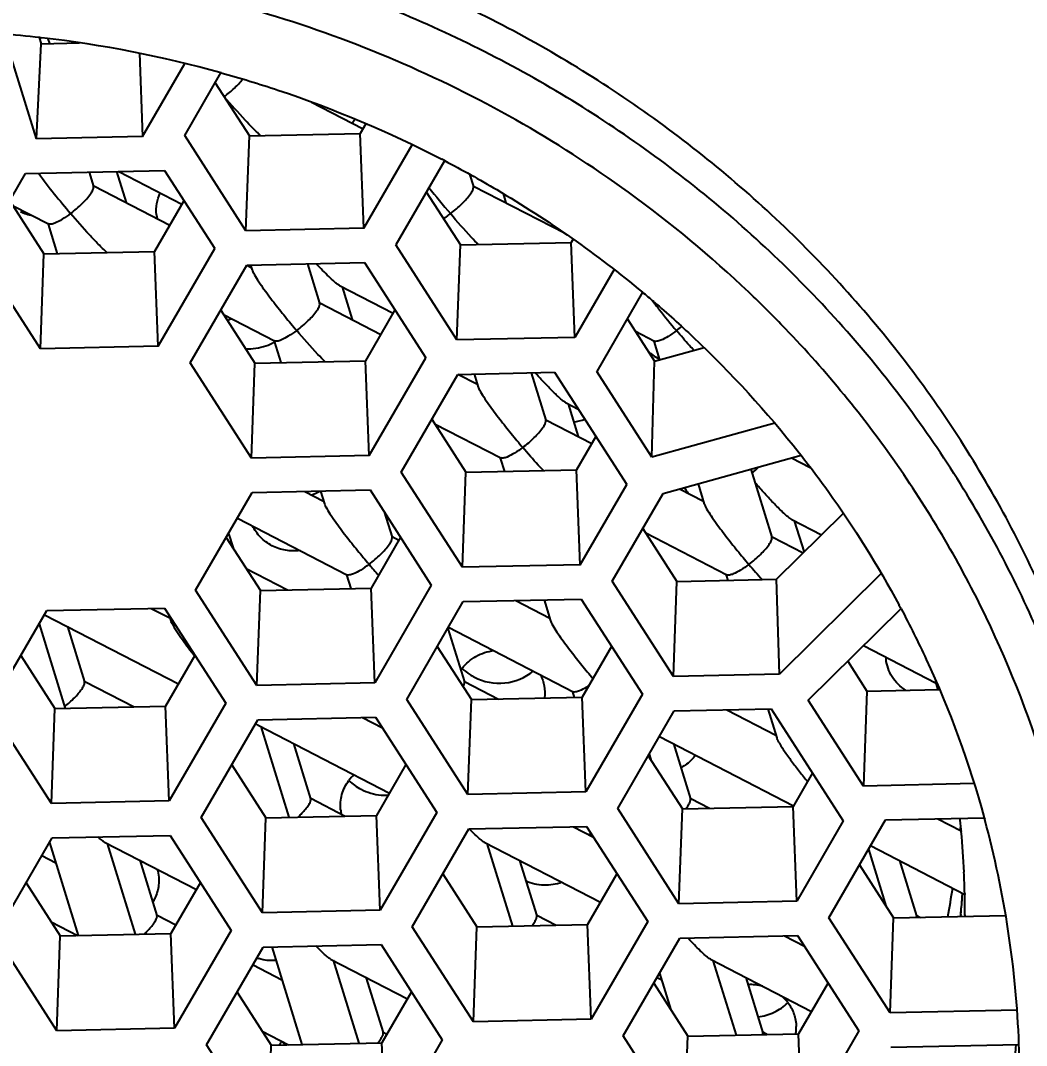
# Model space of a CAD drawing. Header units: millimetres. Extents: x 19741 to 22117, y -10160 to -6800.
# Drawn here: x 20993.76 to 20999.28, y -8159.19 to -8153.57 of the extents above; entities that cross this region are included whole.
import ezdxf

# ---------------------------------------------------------------- set-up
doc = ezdxf.new("R2010")
doc.units = ezdxf.units.MM
doc.styles.add('ARIAL', font='arial.ttf')
doc.dimstyles.get("Standard").update_dxf_attribs({"dimtxt": 15, "dimasz": 15, "dimexe": 0.18, "dimexo": 0.0625, "dimgap": 4, "dimtad": 0, "dimdec": 1, "dimdsep": 46, "dimtxsty": 'ARIAL', "dimcen": 0, "dimclrd": 5, "dimclre": 5, "dimclrt": 5, "dimadec": 0, "dimazin": 0, "dimtfac": 1, "dimtdec": 1, "dimtofl": 0, "dimtmove": 0, "dimatfit": 3, "dimfxl": 1, "dimtolj": 1, "dimtzin": 0, "dimarcsym": 0})

# ---------------------------------------------------------------- blocks, each defined once
blk = doc.blocks.new('*D105')
at = {"color": 5, "lineweight": -2, "transparency": 16777216}
for p, q in [((20930.7178, -8157.9199), (20930.7178, -8082.0154)), ((21055.5762, -8157.9169), (21055.5762, -8082.0154)), ((20945.7178, -8082.1954), (21040.5762, -8082.1954)), ((21055.5762, -8082.1954), (21070.5762, -8082.1954))]:
    blk.add_line(p, q, dxfattribs=at)
at = {"color": 5, "transparency": 16777216}
for points in [[(20945.7178, -8079.6954), (20945.7178, -8084.6954), (20930.7178, -8082.1954)], [(21040.5762, -8079.6954), (21040.5762, -8084.6954), (21055.5762, -8082.1954)]]:
    blk.add_solid(points, dxfattribs=at)
at = {"layer": 'Defpoints', "color": 0, "transparency": 16777216}
for p in [(21055.5762, -8082.1954), (20930.7178, -8157.9824), (21055.5762, -8157.9794)]:
    blk.add_point(p, dxfattribs=at)
at = {"color": 5, "transparency": 16777216, "insert": (21099.3631, -8082.1954), "char_height": 15, "attachment_point": 5, "style": 'ARIAL'}
blk.add_mtext('\\A1;%%C125', dxfattribs=at)

msp = doc.modelspace()

# ---------------------------------------------------------------- linework, layer by layer
at = {"linetype": 'Continuous'}
for p, q in [((20993.8527, -8154.2177), (20993.6754, -8153.6448)), ((20993.8527, -8154.2177), (20993.878, -8153.6966)), ((20993.8674, -8153.6622), (20993.878, -8153.6966)), ((20993.8724, -8153.6626), (20993.8825, -8153.6638)), ((20993.8724, -8153.6627), (20993.8824, -8153.6641)), ((20993.878, -8153.6966), (20994.0885, -8153.6921)), ((20993.915, -8153.6685), (20993.9234, -8153.6956)), ((20994.4171, -8153.7487), (20994.435, -8154.2052)), ((20994.435, -8154.2052), (20994.6668, -8153.8048)), ((20994.6659, -8154.2002), (20994.8646, -8153.8568)), ((20994.8335, -8153.9106), (20995.0207, -8154.2016)), ((20995.3614, -8154.0166), (20995.6418, -8154.1617)), ((20995.6588, -8154.1352), (20995.6279, -8154.1885)), ((20994.435, -8154.2052), (20993.8527, -8154.2177)), ((20995.0019, -8154.7226), (20994.6659, -8154.2002)), ((20995.0019, -8154.7226), (20995.0207, -8154.2016)), ((20995.0207, -8154.2016), (20995.6279, -8154.1885)), ((20995.6483, -8154.7086), (20995.6279, -8154.1885)), ((20995.6483, -8154.7086), (20995.9134, -8154.2507)), ((20996.0906, -8154.3385), (20995.8238, -8154.7994)), ((20993.538, -8154.8487), (20993.7931, -8154.4081)), ((20993.7931, -8154.4081), (20994.555, -8154.3917)), ((20994.1415, -8154.4006), (20994.1657, -8154.479)), ((20994.2916, -8154.3974), (20994.3444, -8154.5682)), ((20994.3048, -8154.3971), (20994.651, -8154.5763)), ((20994.555, -8154.3917), (20994.831, -8154.8208)), ((20996.2289, -8154.4122), (20996.2497, -8154.4796)), ((20994.1663, -8154.4832), (20994.1657, -8154.479)), ((20994.167, -8154.4764), (20994.584, -8154.6922)), ((20996.2503, -8154.4839), (20996.2497, -8154.4796)), ((20996.2511, -8154.4771), (20996.7495, -8154.735)), ((20995.9914, -8154.5098), (20996.1786, -8154.8009)), ((20996.4129, -8154.5186), (20996.4284, -8154.5688)), ((20993.7057, -8154.5591), (20993.8929, -8154.8501)), ((20993.7215, -8154.5836), (20993.9187, -8154.6856)), ((20994.6618, -8154.5577), (20994.5001, -8154.837)), ((20993.9159, -8154.6865), (20993.966, -8154.8486)), ((20995.6483, -8154.7086), (20995.0019, -8154.7226)), ((20996.7969, -8154.7687), (20996.7858, -8154.7878)), ((20994.5205, -8155.3571), (20994.831, -8154.8208)), ((20996.1598, -8155.3218), (20995.8238, -8154.7994)), ((20996.1598, -8155.3218), (20996.1786, -8154.8009)), ((20996.1786, -8154.8009), (20996.7858, -8154.7878)), ((20996.8062, -8155.3079), (20996.7858, -8154.7878)), ((20993.874, -8155.3711), (20993.538, -8154.8487)), ((20993.874, -8155.3711), (20993.8929, -8154.8501)), ((20993.8929, -8154.8501), (20994.5001, -8154.837)), ((20994.5205, -8155.3571), (20994.5001, -8154.837)), ((20994.6959, -8155.4479), (20995.0064, -8154.9116)), ((20995.0064, -8154.9116), (20995.6529, -8154.8977)), ((20995.0068, -8154.911), (20995.0312, -8154.9236)), ((20995.0273, -8154.9112), (20995.0358, -8154.9387)), ((20995.3393, -8154.9045), (20995.4063, -8155.121)), ((20995.6529, -8154.8977), (20995.9889, -8155.4201)), ((20997.0219, -8154.9353), (20996.8062, -8155.3079)), ((20995.5155, -8155.0237), (20995.8089, -8155.1756)), ((20995.5295, -8155.0309), (20995.5849, -8155.2102)), ((20997.1774, -8155.0606), (20996.9262, -8155.4945)), ((20994.8636, -8155.1583), (20995.0508, -8155.4494)), ((20995.4068, -8155.1252), (20995.4063, -8155.121)), ((20995.4076, -8155.1184), (20995.7418, -8155.2914)), ((20995.8197, -8155.157), (20995.658, -8155.4363)), ((20994.8794, -8155.1829), (20995.1592, -8155.3277)), ((20997.0939, -8155.2048), (20997.2444, -8155.4388)), ((20997.1384, -8155.2741), (20997.2432, -8155.3283)), ((20995.1564, -8155.3285), (20995.1929, -8155.4463)), ((20996.8062, -8155.3079), (20996.1598, -8155.3218)), ((20997.2404, -8155.3292), (20997.2718, -8155.4304)), ((20994.5205, -8155.3571), (20993.874, -8155.3711)), ((20997.2444, -8155.4388), (20997.5153, -8155.3639)), ((20995.0508, -8155.4494), (20995.658, -8155.4363)), ((20995.6784, -8155.9564), (20995.658, -8155.4363)), ((20995.6784, -8155.9564), (20995.9889, -8155.4201)), ((20997.2289, -8155.965), (20997.2444, -8155.4388)), ((20995.0319, -8155.9703), (20994.6959, -8155.4479)), ((20995.0319, -8155.9703), (20995.0508, -8155.4494)), ((20996.1643, -8155.5109), (20996.6953, -8155.4994)), ((20996.5661, -8155.5022), (20996.6468, -8155.763)), ((20996.6953, -8155.4994), (20997.0913, -8156.1151)), ((20997.2289, -8155.965), (20996.9262, -8155.4945)), ((20995.8538, -8156.0472), (20996.1643, -8155.5109)), ((20996.1646, -8155.5102), (20996.2717, -8155.5656)), ((20996.2542, -8155.5089), (20996.2764, -8155.5807)), ((20996.756, -8155.6657), (20996.8254, -8155.7016)), ((20996.77, -8155.673), (20996.8255, -8155.8522)), ((20996.0215, -8155.7576), (20996.2087, -8156.0486)), ((20996.0373, -8155.7821), (20996.3997, -8155.9697)), ((20996.6474, -8155.7673), (20996.6468, -8155.763)), ((20996.6481, -8155.7604), (20996.8997, -8155.8907)), ((20997.9032, -8155.7785), (20997.2289, -8155.965)), ((20996.9221, -8155.852), (20996.8159, -8156.0355)), ((20998.0378, -8155.9426), (20998.0477, -8155.9551)), ((20998.0378, -8155.9426), (20998.0474, -8155.9553)), ((20995.6784, -8155.9564), (20995.0319, -8155.9703)), ((20996.397, -8155.9705), (20996.4197, -8156.0441)), ((20997.2906, -8156.1647), (20998.0474, -8155.9553)), ((20997.9959, -8155.9696), (20998.0976, -8156.0222)), ((20996.1898, -8156.5696), (20995.8538, -8156.0472)), ((20996.1898, -8156.5696), (20996.2087, -8156.0486)), ((20996.2087, -8156.0486), (20996.8159, -8156.0355)), ((20996.8363, -8156.5557), (20996.8159, -8156.0355)), ((20997.7718, -8156.0316), (20997.8873, -8156.405)), ((20996.8363, -8156.5557), (20997.0913, -8156.1151)), ((20997.4825, -8156.1116), (20997.5169, -8156.2227)), ((20994.726, -8156.6957), (20995.0365, -8156.1594)), ((20995.0365, -8156.1594), (20995.683, -8156.1455)), ((20995.3243, -8156.1532), (20995.4282, -8156.207)), ((20995.411, -8156.1513), (20995.4329, -8156.2221)), ((20995.683, -8156.1455), (20996.0189, -8156.6678)), ((20997.0117, -8156.6464), (20997.2906, -8156.1647)), ((20997.3809, -8156.1397), (20997.5122, -8156.2077)), ((20995.7605, -8156.266), (20995.8033, -8156.4044)), ((20997.9136, -8156.6361), (20998.2789, -8156.2746)), ((20994.9551, -8156.2999), (20995.5563, -8156.611)), ((20997.9965, -8156.3077), (20998.1599, -8156.3923)), ((20998.0106, -8156.315), (20998.0639, -8156.4874)), ((20994.9063, -8156.3843), (20994.9309, -8156.464)), ((20995.8046, -8156.4018), (20995.8407, -8156.4204)), ((20997.1794, -8156.3568), (20997.3666, -8156.6479)), ((20997.1952, -8156.3814), (20997.6403, -8156.6117)), ((20997.8887, -8156.4025), (20998.06, -8156.4912)), ((20994.8937, -8156.4061), (20995.0809, -8156.6971)), ((20995.8497, -8156.4048), (20995.6881, -8156.6841)), ((20995.8039, -8156.4086), (20995.8033, -8156.4044)), ((20997.8879, -8156.4093), (20997.8873, -8156.4051)), ((20996.8363, -8156.5557), (20996.1898, -8156.5696)), ((20995.0034, -8156.5767), (20995.23, -8156.6939)), ((20995.5535, -8156.6119), (20995.5765, -8156.6865)), ((20997.6375, -8156.6126), (20997.6466, -8156.6419)), ((20998.4872, -8156.6034), (20997.9285, -8157.1563)), ((20996.0189, -8156.6678), (20995.7085, -8157.2042)), ((20997.3477, -8157.1688), (20997.0117, -8156.6464)), ((20997.3477, -8157.1688), (20997.3666, -8156.6479)), ((20997.3666, -8156.6479), (20997.9136, -8156.6361)), ((20997.9285, -8157.1563), (20997.9136, -8156.6361)), ((20995.062, -8157.2181), (20994.726, -8156.6957)), ((20995.062, -8157.2181), (20995.0809, -8156.6971)), ((20995.0809, -8156.6971), (20995.6881, -8156.6841)), ((20995.7085, -8157.2042), (20995.6881, -8156.6841)), ((20993.9087, -8156.8079), (20994.5551, -8156.794)), ((20994.4827, -8156.7955), (20994.5847, -8156.8483)), ((20994.5551, -8156.794), (20994.8911, -8157.3164)), ((20995.8839, -8157.295), (20996.1944, -8156.7586)), ((20996.1944, -8156.7586), (20996.8408, -8156.7447)), ((20996.4821, -8156.7524), (20996.6687, -8156.849)), ((20996.6378, -8156.7491), (20996.6734, -8156.8641)), ((20996.8408, -8156.7447), (20997.1768, -8157.2671)), ((20993.5982, -8157.3442), (20993.9087, -8156.8079)), ((20993.8971, -8156.8303), (20994.6311, -8157.2101)), ((20994.5797, -8156.8322), (20994.5894, -8156.8634)), ((20998.0875, -8157.3), (20998.5948, -8156.798)), ((20993.8667, -8156.8803), (20994.0103, -8157.3444)), ((20994.0224, -8156.8951), (20994.1163, -8157.1987)), ((20996.1094, -8156.9054), (20996.2004, -8157.1994)), ((20996.113, -8156.8992), (20996.7968, -8157.2531)), ((20996.0516, -8157.0053), (20996.2388, -8157.2964)), ((20997.0076, -8157.004), (20996.8459, -8157.2833)), ((20998.3906, -8157.0001), (20998.7887, -8157.2061)), ((20993.7659, -8157.0546), (20993.9531, -8157.3456)), ((20994.7219, -8157.0533), (20994.5602, -8157.3326)), ((20998.3038, -8157.086), (20998.409, -8157.2496)), ((20997.9285, -8157.1563), (20997.3477, -8157.1688)), ((20994.1169, -8157.203), (20994.1163, -8157.1988)), ((20994.1177, -8157.1962), (20994.3884, -8157.3363)), ((20995.7085, -8157.2042), (20995.062, -8157.2181)), ((20996.2009, -8157.2037), (20996.2004, -8157.1994)), ((20996.2017, -8157.1968), (20996.3879, -8157.2932)), ((20998.409, -8157.2496), (20998.8061, -8157.2411)), ((20998.7848, -8157.1904), (20998.7861, -8157.1954)), ((20998.7848, -8157.1904), (20998.7906, -8157.2132)), ((20998.7861, -8157.1954), (20998.7904, -8157.2133)), ((20996.2199, -8157.8173), (20995.8839, -8157.295)), ((20996.2199, -8157.8173), (20996.2388, -8157.2964)), ((20996.2388, -8157.2964), (20996.8459, -8157.2833)), ((20996.794, -8157.2539), (20996.8034, -8157.2842)), ((20996.8664, -8157.8034), (20996.8459, -8157.2833)), ((20997.1768, -8157.2671), (20996.8664, -8157.8034)), ((20998.3902, -8157.7706), (20998.0875, -8157.3)), ((20998.409, -8157.2496), (20998.3902, -8157.7706)), ((20993.9342, -8157.8666), (20993.5982, -8157.3442)), ((20993.9342, -8157.8666), (20993.9531, -8157.3456)), ((20993.9531, -8157.3456), (20994.5602, -8157.3326)), ((20994.5807, -8157.8527), (20994.5602, -8157.3326)), ((20994.8911, -8157.3164), (20994.5807, -8157.8527)), ((20997.0418, -8157.8942), (20997.3523, -8157.3579)), ((20997.3523, -8157.3579), (20997.8833, -8157.3464)), ((20997.64, -8157.3517), (20997.9093, -8157.491)), ((20997.8647, -8157.3468), (20997.9139, -8157.5061)), ((20997.8833, -8157.3464), (20998.2793, -8157.9621)), ((20994.7561, -8157.9435), (20995.0666, -8157.4071)), ((20995.0666, -8157.4071), (20995.713, -8157.3932)), ((20995.6406, -8157.3948), (20995.7507, -8157.4518)), ((20995.713, -8157.3932), (20996.049, -8157.9156)), ((20995.069, -8157.4368), (20995.789, -8157.8094)), ((20995.0831, -8157.444), (20995.2372, -8157.9422)), ((20997.2709, -8157.4984), (20998.0058, -8157.8788)), ((20995.2629, -8157.5371), (20995.3569, -8157.8408)), ((20997.347, -8157.5378), (20997.4409, -8157.8414)), ((20997.2095, -8157.6046), (20997.3967, -8157.8956)), ((20997.2141, -8157.5966), (20997.2231, -8157.6258)), ((20994.9238, -8157.6538), (20995.111, -8157.9449)), ((20995.8798, -8157.6525), (20995.7181, -8157.9318)), ((20998.1101, -8157.699), (20998.0038, -8157.8826)), ((20996.8664, -8157.8034), (20996.2199, -8157.8173)), ((20998.9958, -8157.7575), (20998.3902, -8157.7706)), ((20994.5807, -8157.8527), (20993.9342, -8157.8666)), ((20995.3575, -8157.845), (20995.3569, -8157.8408)), ((20995.3582, -8157.8382), (20995.5463, -8157.9355)), ((20997.4415, -8157.8457), (20997.4409, -8157.8414)), ((20997.4422, -8157.8389), (20997.5458, -8157.8924)), ((20996.049, -8157.9156), (20995.7385, -8158.4519)), ((20997.3778, -8158.4166), (20997.0418, -8157.8942)), ((20997.3778, -8158.4166), (20997.3967, -8157.8956)), ((20997.3967, -8157.8956), (20998.0038, -8157.8826)), ((20998.0243, -8158.4027), (20998.0038, -8157.8826)), ((20995.0921, -8158.4659), (20994.7561, -8157.9435)), ((20995.0921, -8158.4659), (20995.111, -8157.9449)), ((20995.111, -8157.9449), (20995.7181, -8157.9318)), ((20995.7385, -8158.4519), (20995.7181, -8157.9318)), ((20998.2793, -8157.9621), (20998.0243, -8158.4027)), ((20998.1997, -8158.4935), (20998.5102, -8157.9571)), ((20998.5102, -8157.9571), (20999.0518, -8157.9455)), ((20998.7979, -8157.9509), (20998.9261, -8158.0173)), ((20999.0518, -8157.9455), (20999.0541, -8157.9548)), ((20999.0526, -8157.9453), (20999.0552, -8157.9545)), ((20995.914, -8158.5427), (20996.2245, -8158.0064)), ((20996.2245, -8158.0064), (20996.8709, -8157.9925)), ((20996.7985, -8157.994), (20996.9086, -8158.051)), ((20996.8709, -8157.9925), (20997.2069, -8158.5149)), ((20998.9261, -8158.0173), (20998.9264, -8158.0207)), ((20998.9264, -8158.0172), (20998.9267, -8158.0207)), ((20993.6283, -8158.592), (20993.9387, -8158.0557)), ((20993.9241, -8158.0809), (20994.082, -8158.5913)), ((20993.9387, -8158.0557), (20994.5852, -8158.0417)), ((20994.2256, -8158.0781), (20994.7299, -8158.3392)), ((20994.2396, -8158.0854), (20994.394, -8158.5846)), ((20994.5852, -8158.0417), (20994.9212, -8158.5641)), ((20996.3096, -8158.0788), (20996.9469, -8158.4086)), ((20996.3236, -8158.0861), (20996.464, -8158.5399)), ((20998.4172, -8158.1177), (20998.5147, -8158.433)), ((20998.4288, -8158.0977), (20998.9463, -8158.3655)), ((20993.8827, -8158.1525), (20993.9584, -8158.1916)), ((20994.4195, -8158.1785), (20994.5134, -8158.4821)), ((20996.5035, -8158.1792), (20996.5974, -8158.4828)), ((20998.5875, -8158.1798), (20998.6814, -8158.4835)), ((20996.0816, -8158.2531), (20996.2689, -8158.5442)), ((20997.0377, -8158.2518), (20996.876, -8158.5311)), ((20998.3674, -8158.2038), (20998.5546, -8158.4949)), ((20993.7959, -8158.3024), (20993.9831, -8158.5934)), ((20994.752, -8158.301), (20994.5903, -8158.5803)), ((20998.9335, -8158.3589), (20998.9331, -8158.3645)), ((20998.9337, -8158.3589), (20998.9333, -8158.3645)), ((20998.9456, -8158.3598), (20998.9457, -8158.3656)), ((20998.9456, -8158.3598), (20998.9456, -8158.3656)), ((20998.0243, -8158.4027), (20997.3778, -8158.4166)), ((20994.514, -8158.4864), (20994.5134, -8158.4821)), ((20994.5147, -8158.4795), (20994.6178, -8158.5329)), ((20995.7385, -8158.4519), (20995.0921, -8158.4659)), ((20996.598, -8158.487), (20996.5974, -8158.4828)), ((20996.5987, -8158.4802), (20996.7042, -8158.5348)), ((20998.5546, -8158.4949), (20999.1701, -8158.4816)), ((20998.682, -8158.4877), (20998.6814, -8158.4835)), ((20998.6828, -8158.4809), (20998.7036, -8158.4917)), ((20998.9239, -8158.4753), (20998.9227, -8158.487)), ((20998.9241, -8158.4754), (20998.923, -8158.487)), ((20998.923, -8158.487), (20998.9238, -8158.476)), ((20998.923, -8158.487), (20998.924, -8158.476)), ((20998.9469, -8158.4777), (20998.9468, -8158.4864)), ((20998.9469, -8158.4777), (20998.9469, -8158.4864)), ((20993.9338, -8158.5167), (20994.0781, -8158.5914)), ((20996.2689, -8158.5442), (20996.876, -8158.5311)), ((20996.8964, -8159.0512), (20996.876, -8158.5311)), ((20997.2069, -8158.5149), (20996.8964, -8159.0512)), ((20998.5357, -8159.0158), (20998.1997, -8158.4935)), ((20998.5357, -8159.0158), (20998.5546, -8158.4949)), ((20993.9643, -8159.1144), (20993.6283, -8158.592)), ((20993.9643, -8159.1144), (20993.9831, -8158.5934)), ((20993.9831, -8158.5934), (20994.5903, -8158.5803)), ((20994.6107, -8159.1004), (20994.5903, -8158.5803)), ((20994.9212, -8158.5641), (20994.6107, -8159.1004)), ((20996.25, -8159.0651), (20995.914, -8158.5427)), ((20996.25, -8159.0651), (20996.2689, -8158.5442)), ((20997.3824, -8158.6057), (20998.0288, -8158.5917)), ((20997.9564, -8158.5933), (20998.0665, -8158.6503)), ((20998.0288, -8158.5917), (20998.3648, -8159.1141)), ((20995.0966, -8158.6549), (20995.7431, -8158.641)), ((20995.7431, -8158.641), (20996.0791, -8159.1634)), ((20997.0719, -8159.142), (20997.3824, -8158.6057)), ((20994.7862, -8159.1912), (20995.0966, -8158.6549)), ((20995.1433, -8158.6539), (20995.3089, -8159.189)), ((20995.0406, -8158.7517), (20995.1989, -8158.8337)), ((20995.4661, -8158.7202), (20995.8878, -8158.9384)), ((20995.4801, -8158.7274), (20995.6208, -8159.1823)), ((20997.5501, -8158.7208), (20998.1048, -8159.0079)), ((20997.5641, -8158.7281), (20997.6909, -8159.1377)), ((20995.66, -8158.8205), (20995.7539, -8159.1241)), ((20997.2576, -8158.8212), (20997.283, -8158.8343)), ((20997.2715, -8158.7972), (20997.334, -8158.9991)), ((20997.744, -8158.8212), (20997.838, -8159.1248)), ((20997.2395, -8158.8523), (20997.4267, -8159.1434)), ((20998.1956, -8158.851), (20998.0339, -8159.1303)), ((20994.9538, -8158.9016), (20995.141, -8159.1927)), ((20995.9099, -8158.9003), (20995.7482, -8159.1796)), ((20999.2327, -8159.0008), (20998.5357, -8159.0158)), ((20994.6107, -8159.1004), (20993.9643, -8159.1144)), ((20996.8964, -8159.0512), (20996.25, -8159.0651)), ((20995.0917, -8159.1159), (20995.236, -8159.1906)), ((20995.7545, -8159.1284), (20995.7539, -8159.1242)), ((20995.7553, -8159.1216), (20995.7757, -8159.1321)), ((20997.4079, -8159.6644), (20997.0719, -8159.142)), ((20997.4079, -8159.6644), (20997.4267, -8159.1434)), ((20997.4267, -8159.1434), (20998.0339, -8159.1303)), ((20997.8385, -8159.1291), (20997.838, -8159.1248)), ((20997.8393, -8159.1222), (20997.8621, -8159.134)), ((20998.0543, -8159.6504), (20998.0339, -8159.1303)), ((20998.3648, -8159.1141), (20998.0543, -8159.6504)), ((20995.1222, -8159.7136), (20994.7862, -8159.1912)), ((20995.1222, -8159.7136), (20995.141, -8159.1927)), ((20995.141, -8159.1927), (20995.7482, -8159.1796)), ((20995.7686, -8159.6997), (20995.7482, -8159.1796)), ((20996.0791, -8159.1634), (20995.7686, -8159.6997)), ((20998.5403, -8159.2049), (20999.2418, -8159.1898))]:
    msp.add_line(p, q, dxfattribs=at)
for centre, radius, start, end in [((20993.1474, -8160.0635), 6.4419, 83.53802, 87.38128), ((20993.1508, -8160.0371), 6.4152, 74.5006, 83.45119), ((20995.3969, -8153.9909), 0.2352, 323.0471, 329.6574), ((20995.5867, -8153.6419), 0.7528, 226.5078, 227.8814), ((20993.222, -8159.8441), 6.2089, 62.47877, 62.63679), ((20999.3858, -8151.8491), 4.2858, 217.9455, 220.4366), ((20993.8843, -8154.3851), 0.2604, 242.7169, 257.812), ((20994.7339, -8154.6105), 0.2245, 186.1378, 191.7361), ((20993.3404, -8159.6703), 5.9981, 49.43635, 50.22658), ((21000.1146, -8152.8943), 3.6343, 217.4375, 218.4799), ((21000.7425, -8152.3955), 4.4362, 218.477, 220.4042), ((20995.0103, -8155.4486), 0.2574, 109.5526, 115.2458), ((20996.9545, -8154.7322), 0.6769, 307.2649, 310.3205), ((20995.0142, -8155.0778), 0.293, 289.2893, 299.3569), ((20997.3752, -8155.2028), 0.2466, 227.9912, 231.8737), ((20997.3785, -8155.1984), 0.2521, 231.8885, 242.6337), ((20997.3789, -8155.1976), 0.253, 242.6389, 244.5549), ((20996.7611, -8155.4746), 0.2994, 277.5434, 289.4691), ((20995.8946, -8155.6174), 0.2456, 309.9956, 313.4468), ((20997.3571, -8155.5336), 0.6685, 309.0599, 313.4082), ((20995.2668, -8155.8943), 0.2933, 288.6702, 298.6917), ((20997.618, -8156.0283), 0.2333, 206.3712, 215.666), ((20998.9325, -8153.7866), 4.2723, 220.3671, 221.425), ((21000.8825, -8153.9034), 4.0949, 220.3433, 221.8938), ((20993.6092, -8159.4506), 5.6489, 28.015, 28.2421), ((20998.7369, -8157.0498), 0.2245, 183.4732, 186.1372), ((20996.3765, -8157.2669), 0.2357, 143.0003, 146.2414), ((20996.3846, -8156.9214), 0.283, 226.0878, 236.7966), ((20996.3873, -8156.9176), 0.2875, 236.7679, 242.6333), ((20993.7123, -8158.4859), 5.2353, 13.7543, 14.0697), ((20995.7588, -8157.8854), 0.2409, 132.8621, 142.9566), ((20995.7446, -8157.8775), 0.2245, 186.1379, 192.1532), ((20993.7516, -8158.4785), 5.1954, 5.5208, 5.8569), ((20993.7678, -8159.3917), 5.4792, 2.1121, 15.2059), ((20996.6705, -8158.079), 0.2241, 9.5001, 12.9815), ((20993.762, -8157.5013), 5.185, 354.3172, 354.4961), ((20993.7522, -8158.4784), 5.1948, 5.0931, 5.5208), ((20993.7573, -8158.478), 5.1897, 2.5948, 5.055), ((20994.2791, -8157.9472), 0.2869, 300.4419, 303.1911), ((20993.7616, -8158.4777), 5.1853, 1.3032, 2.594), ((20993.7314, -8157.4972), 5.2158, 349.0437, 350.8038), ((20993.7606, -8157.9895), 5.1863, 354.6173, 355.8526), ((20993.7572, -8157.9892), 5.1897, 354.8565, 355.8524), ((20993.7596, -8158.4778), 5.1873, 0.001, 1.2395), ((20993.756, -8157.9891), 5.1909, 354.6245, 354.8565), ((20995.1481, -8158.4674), 0.2617, 250.8218, 253.2568), ((20997.7716, -8159.1256), 0.2648, 75.69, 93.2767), ((20997.7825, -8159.1055), 0.2415, 37.1093, 49.3968), ((20997.7983, -8159.0972), 0.2233, 353.8257, 1.5447), ((20997.7977, -8159.0971), 0.224, 351.3828, 353.8161), ((20995.3848, -8159.3135), 0.2345, 147.369, 148.6707), ((20995.3857, -8159.3141), 0.2356, 142.9998, 147.3666), ((20995.3918, -8158.971), 0.2799, 226.447, 231.8149), ((20993.7846, -8158.7376), 5.4623, 353.1929, 355.2704), ((20993.7889, -8159.3893), 5.458, 359.9998, 2.0956)]:
    msp.add_arc(centre, radius, start, end, dxfattribs=at)
for points, knots in [([(21055.5762, -8157.9794), (21055.7896, -8154.0014), (21055.3572, -8145.9579), (21052.1518, -8134.2933), (21047.4689, -8125.2973), (21042.6508, -8118.7628), (21037.1294, -8112.6894), (21029.0457, -8106.1489), (21019.7866, -8101.3112), (21011.8815, -8098.5504), (21003.6992, -8096.5516), (20997.3604, -8095.9448), (20993.1469, -8095.9448)], [0, 0, 0, 0, 0.121522, 0.243492, 0.366411, 0.428424, 0.490784, 0.616404, 0.743348, 0.807307, 0.871469, 1, 1, 1, 1]), ([(20930.9311, -8157.6774), (20931.0711, -8153.9146), (20931.8617, -8148.2623), (20934.0278, -8141.0161), (20936.9272, -8133.974), (20941.8827, -8125.7127), (20948.3811, -8118.5405), (20954.3615, -8113.5883), (20960.8475, -8109.178), (20969.7445, -8104.8104), (20981.2406, -8101.602), (20993.1715, -8100.5219), (21005.1015, -8101.6109), (21016.595, -8104.8278), (21025.4884, -8109.202), (21031.9706, -8113.6172), (21037.947, -8118.5737), (21044.4394, -8125.7508), (21049.388, -8134.0159), (21052.2816, -8141.0601), (21054.4417, -8148.308), (21055.2276, -8153.961), (21055.3644, -8157.7238)], [0, 0, 0, 0, 0.060743, 0.091251, 0.121862, 0.183409, 0.24559, 0.276968, 0.308508, 0.371957, 0.43586, 0.500007, 0.564153, 0.628055, 0.691501, 0.72304, 0.754416, 0.816594, 0.87814, 0.90875, 0.939257, 1, 1, 1, 1]), ([(21024.3216, -8210.3101), (21027.7783, -8208.3987), (21034.3124, -8203.9325), (21042.5822, -8195.5209), (21048.9715, -8185.7376), (21053.225, -8174.9572), (21055.1757, -8163.5939), (21054.7457, -8152.0876), (21051.9519, -8140.8846), (21046.9056, -8130.4175), (21039.8061, -8121.0875), (21030.9296, -8113.2485), (21020.6185, -8107.1955), (21009.2666, -8103.1543), (20997.3052, -8101.2748), (20985.1856, -8101.6278), (20973.3708, -8104.1968), (20965.9533, -8107.3434), (20962.4467, -8109.243)], [0, 0, 0, 0, 0.063059, 0.125441, 0.187164, 0.248341, 0.309174, 0.36992, 0.430848, 0.492201, 0.554154, 0.616784, 0.680067, 0.743881, 0.808029, 0.872266, 0.936332, 1, 1, 1, 1]), ([(20993.1469, -8103.1837), (20996.8081, -8103.1837), (21004.1333, -8103.8189), (21014.7496, -8106.6484), (21024.6506, -8111.2605), (21033.501, -8117.5051), (21041.004, -8125.1756), (21046.905, -8134.0191), (21051.0012, -8143.7347), (21052.4384, -8150.5991), (21052.8172, -8154.0493)], [0, 0, 0, 0, 0.128167, 0.25588, 0.382762, 0.508523, 0.633022, 0.756282, 0.878495, 1, 1, 1, 1]), ([(20993.1469, -8137.9972), (20994.6317, -8137.9972), (20997.6026, -8138.2775), (21001.881, -8139.5238), (21005.8176, -8141.5472), (21009.2545, -8144.2699), (21012.055, -8147.5855), (21014.1059, -8151.3644), (21015.3233, -8155.4541), (21015.5457, -8158.2858), (21015.5075, -8159.6903)], [0, 0, 0, 0, 0.128471, 0.256405, 0.383372, 0.509057, 0.633354, 0.756373, 0.878429, 1, 1, 1, 1]), ([(20993.1469, -8202.3555), (20996.6359, -8202.3555), (21003.6192, -8201.5851), (21013.525, -8198.1754), (21022.3453, -8192.6903), (21029.595, -8185.4167), (21034.8763, -8176.7453), (21037.3938, -8168.7187), (21038.1822, -8162.1266), (21038.1615, -8157.1503), (21037.5283, -8152.2116), (21036.7038, -8148.9919), (21036.1953, -8147.4129)], [0, 0, 0, 0, 0.12887, 0.257027, 0.3839, 0.509181, 0.632895, 0.755413, 0.816531, 0.877603, 0.938728, 1, 1, 1, 1]), ([(20993.1469, -8148.1153), (20993.9119, -8148.1153), (20995.4427, -8148.2574), (20997.65, -8148.8894), (20999.6867, -8149.9164), (21001.4736, -8151.3001), (21002.9421, -8152.9881), (21004.0346, -8154.9166), (21004.7081, -8157.0102), (21004.8599, -8158.4661), (21004.8599, -8159.1901)], [0, 0, 0, 0, 0.12841, 0.256311, 0.383264, 0.50897, 0.63331, 0.756376, 0.878457, 1, 1, 1, 1]), ([(21004.5563, -8158.8198), (21004.5377, -8158.1273), (21004.3573, -8156.7384), (21003.6692, -8154.7489), (21002.5891, -8152.9212), (21001.1584, -8151.3244), (20999.4298, -8150.0173), (20996.8155, -8148.7236), (20993.1469, -8148.0466), (20989.4783, -8148.7236), (20986.8641, -8150.0173), (20985.1355, -8151.3244), (20983.7047, -8152.9212), (20982.6246, -8154.7489), (20981.9365, -8156.7384), (20981.7561, -8158.1273), (20981.7376, -8158.8198)], [0, 0, 0, 0, 0.060726, 0.121768, 0.183337, 0.24558, 0.308532, 0.372125, 0.5, 0.627875, 0.691468, 0.754419, 0.816663, 0.878232, 0.939274, 1, 1, 1, 1]), ([(20993.1469, -8178.2254), (20994.8762, -8178.2254), (20998.3378, -8177.8021), (21003.185, -8175.9351), (21007.3769, -8172.9552), (21010.6292, -8169.0538), (21012.72, -8164.4863), (21013.5018, -8159.5579), (21012.9209, -8154.6074), (21011.6541, -8151.5238), (21010.8319, -8150.0945)], [0, 0, 0, 0, 0.129111, 0.257343, 0.384053, 0.508966, 0.632277, 0.754615, 0.876882, 1, 1, 1, 1]), ([(20999.8963, -8158.8732), (20999.8782, -8158.5288), (20999.7825, -8157.8403), (20999.465, -8156.8454), (20998.982, -8155.912), (20998.3463, -8155.065), (20997.5748, -8154.3263), (20996.6879, -8153.7152), (20995.7088, -8153.2473), (20994.6631, -8152.9348), (20993.578, -8152.7856), (20992.4817, -8152.8035), (20991.4027, -8152.9881), (20990.369, -8153.3347), (20989.4076, -8153.8344), (20988.5435, -8154.4743), (20987.7996, -8155.2376), (20987.3948, -8155.8188), (20987.2191, -8156.1223)], [0, 0, 0, 0, 0.060488, 0.121213, 0.182328, 0.243941, 0.30611, 0.368832, 0.432047, 0.495648, 0.559487, 0.623396, 0.687198, 0.750728, 0.813845, 0.876451, 0.9385, 1, 1, 1, 1]), ([(20999.8469, -8159.3242), (20999.8469, -8158.9722), (20999.7844, -8158.2656), (20999.5059, -8157.2371), (20999.0505, -8156.2668), (20998.4313, -8155.382), (20997.6657, -8154.6072), (20996.775, -8153.9635), (20995.7845, -8153.4688), (20995.0766, -8153.2475), (20994.7157, -8153.1654)], [0, 0, 0, 0, 0.122108, 0.244608, 0.367847, 0.492084, 0.617463, 0.744001, 0.871587, 1, 1, 1, 1]), ([(20997.1008, -8154.5113), (20996.7046, -8154.2242), (20995.84, -8153.7363), (20994.4127, -8153.3062), (20992.9201, -8153.1931), (20991.9291, -8153.334), (20991.4489, -8153.4569)], [0, 0, 0, 0, 0.247754, 0.497804, 0.749008, 1, 1, 1, 1]), ([(20994.8651, -8153.8552), (20994.97, -8153.8843), (20995.3851, -8154.011), (20995.7871, -8154.1806), (20996.0758, -8154.33)], [0, 0, 0, 0, 0.250909, 1, 1, 1, 1]), ([(20994.8833, -8153.9869), (20994.9028, -8153.9721), (20994.9385, -8153.9417), (20994.971, -8153.9077), (20994.9847, -8153.8901)], [0, 0, 0, 0, 0.52394, 1, 1, 1, 1]), ([(20995.0365, -8154.1564), (20995.0237, -8154.1434), (20994.9712, -8154.0883), (20994.9209, -8154.0311), (20994.8833, -8153.9869)], [0, 0, 0, 0, 0.237983, 1, 1, 1, 1]), ([(21052.8172, -8154.0493), (21053.2408, -8157.9086), (21053.2467, -8165.7563), (21050.7088, -8177.2593), (21046.5697, -8186.2188), (21042.1695, -8192.7744), (21037.055, -8198.9016), (21029.449, -8205.5688), (21020.6153, -8210.5942), (21013.017, -8213.5329), (21005.1164, -8215.7276), (20998.9626, -8216.4947), (20994.861, -8216.6058)], [0, 0, 0, 0, 0.12171, 0.243718, 0.366572, 0.428535, 0.49084, 0.616364, 0.743251, 0.807206, 0.871376, 1, 1, 1, 1]), ([(20993.1469, -8178.6545), (20994.7163, -8178.6545), (20997.0791, -8178.3985), (21000.1014, -8177.558), (21002.9933, -8176.4015), (21006.3161, -8174.3856), (21009.087, -8171.6896), (21010.8673, -8169.221), (21012.3305, -8166.5911), (21013.5526, -8163.0239), (21013.9508, -8158.5352), (21013.4885, -8155.5645), (21013.086, -8154.1334)], [0, 0, 0, 0, 0.128837, 0.193124, 0.257166, 0.384069, 0.509418, 0.571603, 0.633429, 0.756005, 0.877952, 1, 1, 1, 1]), ([(20995.0686, -8154.188), (20995.0659, -8154.1855), (20995.0551, -8154.1751), (20995.0444, -8154.1645), (20995.0365, -8154.1564)], [0, 0, 0, 0, 0.242347, 1, 1, 1, 1]), ([(20995.8616, -8215.8864), (20999.8638, -8215.7129), (21007.8358, -8214.5964), (21019.1926, -8210.6742), (21029.4915, -8204.6621), (21038.3029, -8196.8014), (21045.2613, -8187.4104), (21050.0731, -8176.8715), (21052.5331, -8165.6275), (21052.5327, -8157.9606), (21052.1263, -8154.1882)], [0, 0, 0, 0, 0.128621, 0.256581, 0.383459, 0.508993, 0.633134, 0.756067, 0.878179, 1, 1, 1, 1]), ([(21052.5374, -8154.1547), (21052.94, -8157.9337), (21052.9347, -8165.6128), (21050.4752, -8176.8739), (21046.4746, -8185.6624), (21042.2212, -8192.1111), (21037.2762, -8198.1528), (21029.9168, -8204.762), (21021.3527, -8209.8059), (21013.9713, -8212.8076), (21006.2835, -8215.0989), (21000.281, -8215.9749), (20996.2709, -8216.1738)], [0, 0, 0, 0, 0.121758, 0.24381, 0.366687, 0.428646, 0.490941, 0.616431, 0.743275, 0.80721, 0.871365, 1, 1, 1, 1]), ([(20995.8486, -8215.6844), (20999.835, -8215.5115), (21007.7755, -8214.3987), (21019.0861, -8210.4894), (21029.3403, -8204.4972), (21038.1096, -8196.6639), (21045.0298, -8187.3074), (21049.8086, -8176.8097), (21052.242, -8165.6125), (21052.2293, -8157.9801), (21051.818, -8154.2255)], [0, 0, 0, 0, 0.128662, 0.256656, 0.383555, 0.509093, 0.633223, 0.756131, 0.878211, 1, 1, 1, 1]), ([(20996.091, -8154.3379), (20996.188, -8154.3884), (20996.5688, -8154.5998), (20996.9271, -8154.8517), (20997.1777, -8155.0603)], [0, 0, 0, 0, 0.25121, 1, 1, 1, 1]), ([(20993.8638, -8154.4066), (20993.8917, -8154.4451), (20993.9494, -8154.5198), (20994.0095, -8154.5926), (20994.0398, -8154.6283)], [0, 0, 0, 0, 0.504067, 1, 1, 1, 1]), ([(20994.1504, -8154.519), (20994.1549, -8154.5125), (20994.1617, -8154.5014), (20994.1663, -8154.4885), (20994.1663, -8154.4832)], [0, 0, 0, 0, 0.596628, 1, 1, 1, 1]), ([(20996.2344, -8154.5197), (20996.2389, -8154.5132), (20996.2457, -8154.502), (20996.2503, -8154.4892), (20996.2503, -8154.4839)], [0, 0, 0, 0, 0.596628, 1, 1, 1, 1]), ([(20994.0398, -8154.6283), (20994.062, -8154.6114), (20994.1013, -8154.5774), (20994.1368, -8154.5389), (20994.1504, -8154.519)], [0, 0, 0, 0, 0.536104, 1, 1, 1, 1]), ([(20994.5107, -8154.6345), (20994.5085, -8154.6141), (20994.5098, -8154.5725), (20994.5223, -8154.5329), (20994.5311, -8154.5143)], [0, 0, 0, 0, 0.498802, 1, 1, 1, 1]), ([(20996.1238, -8154.6289), (20996.146, -8154.6121), (20996.1853, -8154.578), (20996.2208, -8154.5395), (20996.2344, -8154.5197)], [0, 0, 0, 0, 0.536104, 1, 1, 1, 1]), ([(20997.962, -8155.2609), (20997.8963, -8155.1924), (20997.6265, -8154.9235), (20997.3324, -8154.6791), (20997.1008, -8154.5113)], [0, 0, 0, 0, 0.249186, 1, 1, 1, 1]), ([(20994.0398, -8154.6283), (20994.025, -8154.6395), (20993.9973, -8154.6588), (20993.9676, -8154.6751), (20993.9535, -8154.6807)], [0, 0, 0, 0, 0.551262, 1, 1, 1, 1]), ([(20994.2395, -8154.8427), (20994.2231, -8154.8279), (20994.1901, -8154.7954), (20994.123, -8154.7243), (20994.0731, -8154.6675), (20994.0398, -8154.6283)], [0, 0, 0, 0, 0.225819, 0.473435, 1, 1, 1, 1]), ([(20996.1238, -8154.6289), (20996.1206, -8154.6314), (20996.108, -8154.6407), (20996.0951, -8154.6496), (20996.0853, -8154.6559)], [0, 0, 0, 0, 0.258082, 1, 1, 1, 1]), ([(20996.2774, -8154.7988), (20996.2646, -8154.7858), (20996.212, -8154.7306), (20996.1615, -8154.6732), (20996.1238, -8154.6289)], [0, 0, 0, 0, 0.237921, 1, 1, 1, 1]), ([(20993.9535, -8154.6807), (20993.9468, -8154.6834), (20993.9357, -8154.6873), (20993.9228, -8154.6878), (20993.9187, -8154.6856)], [0, 0, 0, 0, 0.610516, 1, 1, 1, 1]), ([(20995.0358, -8154.9387), (20995.0362, -8154.9399), (20995.0381, -8154.9453), (20995.0407, -8154.9505), (20995.0428, -8154.9546)], [0, 0, 0, 0, 0.21267, 1, 1, 1, 1]), ([(20995.5155, -8155.0237), (20995.511, -8155.0214), (20995.5018, -8155.0149), (20995.4819, -8154.9985), (20995.4551, -8154.9733), (20995.4218, -8154.9397), (20995.3993, -8154.9158), (20995.3878, -8154.9034)], [0, 0, 0, 0, 0.085561, 0.192252, 0.439799, 0.71259, 1, 1, 1, 1]), ([(20995.0428, -8154.9546), (20995.0496, -8154.9678), (20995.0663, -8154.9944), (20995.1032, -8155.048), (20995.1536, -8155.1151), (20995.2162, -8155.1938), (20995.2589, -8155.2451), (20995.2803, -8155.2703)], [0, 0, 0, 0, 0.113063, 0.237729, 0.49371, 0.748944, 1, 1, 1, 1]), ([(20995.2803, -8155.2703), (20995.3025, -8155.2534), (20995.3418, -8155.2194), (20995.3773, -8155.1809), (20995.3909, -8155.161)], [0, 0, 0, 0, 0.536104, 1, 1, 1, 1]), ([(20995.3909, -8155.161), (20995.3954, -8155.1546), (20995.4022, -8155.1434), (20995.4068, -8155.1306), (20995.4068, -8155.1252)], [0, 0, 0, 0, 0.596628, 1, 1, 1, 1]), ([(20997.2409, -8155.1136), (20997.3141, -8155.1763), (20997.5995, -8155.4327), (20997.86, -8155.7169), (20998.0378, -8155.9426)], [0, 0, 0, 0, 0.251166, 1, 1, 1, 1]), ([(20995.2803, -8155.2703), (20995.2655, -8155.2815), (20995.2378, -8155.3008), (20995.2081, -8155.3171), (20995.1941, -8155.3228)], [0, 0, 0, 0, 0.551262, 1, 1, 1, 1]), ([(20995.4349, -8155.4411), (20995.4221, -8155.4281), (20995.369, -8155.3726), (20995.3182, -8155.3149), (20995.2803, -8155.2703)], [0, 0, 0, 0, 0.237753, 1, 1, 1, 1]), ([(20997.3643, -8155.271), (20997.3495, -8155.2822), (20997.3219, -8155.3015), (20997.2921, -8155.3178), (20997.2781, -8155.3234)], [0, 0, 0, 0, 0.551262, 1, 1, 1, 1]), ([(20997.4597, -8155.3793), (20997.4518, -8155.3706), (20997.4195, -8155.3349), (20997.3879, -8155.2986), (20997.3643, -8155.271)], [0, 0, 0, 0, 0.244705, 1, 1, 1, 1]), ([(20998.8487, -8162.3402), (20999.0088, -8162.0635), (20999.285, -8161.4852), (20999.5533, -8160.5652), (20999.6685, -8159.6166), (20999.6275, -8158.6626), (20999.4314, -8157.7262), (20999.0849, -8156.8297), (20998.5967, -8155.9949), (20998.1859, -8155.4944), (20997.962, -8155.2609)], [0, 0, 0, 0, 0.125309, 0.249894, 0.374061, 0.498144, 0.622491, 0.747423, 0.8732, 1, 1, 1, 1]), ([(20995.1941, -8155.3228), (20995.1873, -8155.3255), (20995.1762, -8155.3293), (20995.1633, -8155.3298), (20995.1592, -8155.3277)], [0, 0, 0, 0, 0.610516, 1, 1, 1, 1]), ([(20997.2781, -8155.3234), (20997.2713, -8155.3261), (20997.2602, -8155.33), (20997.2473, -8155.3305), (20997.2432, -8155.3283)], [0, 0, 0, 0, 0.610516, 1, 1, 1, 1]), ([(20996.756, -8155.6657), (20996.7501, -8155.6626), (20996.7379, -8155.6535), (20996.7193, -8155.6375), (20996.6989, -8155.6183), (20996.6699, -8155.5895), (20996.6329, -8155.5506), (20996.6035, -8155.5184), (20996.5886, -8155.5018)], [0, 0, 0, 0, 0.085301, 0.193421, 0.31413, 0.442748, 0.714932, 1, 1, 1, 1]), ([(20996.2764, -8155.5807), (20996.2767, -8155.5819), (20996.2787, -8155.5874), (20996.2812, -8155.5926), (20996.2833, -8155.5966)], [0, 0, 0, 0, 0.21267, 1, 1, 1, 1]), ([(20996.2833, -8155.5966), (20996.2902, -8155.6098), (20996.3069, -8155.6365), (20996.3438, -8155.6901), (20996.3942, -8155.7571), (20996.4567, -8155.8358), (20996.4994, -8155.8871), (20996.5209, -8155.9123)], [0, 0, 0, 0, 0.113063, 0.237729, 0.49371, 0.748944, 1, 1, 1, 1]), ([(20996.6315, -8155.8031), (20996.6359, -8155.7966), (20996.6428, -8155.7854), (20996.6474, -8155.7726), (20996.6474, -8155.7673)], [0, 0, 0, 0, 0.596628, 1, 1, 1, 1]), ([(20996.5209, -8155.9123), (20996.543, -8155.8954), (20996.5824, -8155.8614), (20996.6178, -8155.8229), (20996.6315, -8155.8031)], [0, 0, 0, 0, 0.536104, 1, 1, 1, 1]), ([(20996.5209, -8155.9123), (20996.5061, -8155.9236), (20996.4784, -8155.9428), (20996.4487, -8155.9591), (20996.4346, -8155.9648)], [0, 0, 0, 0, 0.551262, 1, 1, 1, 1]), ([(20996.6337, -8156.0395), (20996.6243, -8156.0294), (20996.5859, -8155.9877), (20996.5486, -8155.945), (20996.5209, -8155.9123)], [0, 0, 0, 0, 0.24314, 1, 1, 1, 1]), ([(20996.4346, -8155.9648), (20996.4279, -8155.9675), (20996.4168, -8155.9713), (20996.4039, -8155.9718), (20996.3997, -8155.9697)], [0, 0, 0, 0, 0.610516, 1, 1, 1, 1]), ([(20998.0477, -8155.9551), (20998.0985, -8156.0198), (20998.2952, -8156.2821), (20998.4695, -8156.5612), (20998.5857, -8156.7776)], [0, 0, 0, 0, 0.250816, 1, 1, 1, 1]), ([(20997.9965, -8156.3077), (20997.9893, -8156.304), (20997.9745, -8156.2923), (20997.9518, -8156.2722), (20997.9271, -8156.2482), (20997.892, -8156.2125), (20997.8474, -8156.1645), (20997.8121, -8156.1247), (20997.7942, -8156.1042)], [0, 0, 0, 0, 0.085465, 0.194767, 0.316269, 0.445164, 0.716689, 1, 1, 1, 1]), ([(20995.4329, -8156.2221), (20995.4333, -8156.2233), (20995.4352, -8156.2287), (20995.4377, -8156.2339), (20995.4398, -8156.238)], [0, 0, 0, 0, 0.21267, 1, 1, 1, 1]), ([(20997.5169, -8156.2227), (20997.5173, -8156.2239), (20997.5192, -8156.2294), (20997.5217, -8156.2346), (20997.5238, -8156.2386)], [0, 0, 0, 0, 0.21267, 1, 1, 1, 1]), ([(20995.4398, -8156.238), (20995.4467, -8156.2512), (20995.4634, -8156.2778), (20995.5003, -8156.3314), (20995.5507, -8156.3985), (20995.6132, -8156.4771), (20995.6559, -8156.5285), (20995.6774, -8156.5537)], [0, 0, 0, 0, 0.113063, 0.237729, 0.49371, 0.748944, 1, 1, 1, 1]), ([(20997.5238, -8156.2386), (20997.5307, -8156.2519), (20997.5474, -8156.2785), (20997.5843, -8156.3321), (20997.6347, -8156.3991), (20997.6972, -8156.4778), (20997.7399, -8156.5291), (20997.7614, -8156.5543)], [0, 0, 0, 0, 0.113063, 0.237729, 0.49371, 0.748944, 1, 1, 1, 1]), ([(20995.1448, -8156.4514), (20995.1217, -8156.4395), (20995.0793, -8156.4086), (20995.0489, -8156.3658), (20995.0377, -8156.3429)], [0, 0, 0, 0, 0.504451, 1, 1, 1, 1]), ([(20987.4452, -8156.4385), (20987.2421, -8156.7892), (20986.9069, -8157.5315), (20986.6433, -8158.7203), (20986.6305, -8159.9357), (20986.8692, -8161.1296), (20987.3499, -8162.2559), (20988.0532, -8163.2707), (20988.8008, -8163.99), (20989.4776, -8164.4742), (20990.2048, -8164.8955), (20991.1895, -8165.2914), (20992.2335, -8165.4974), (20993.0823, -8165.5448), (20993.9319, -8165.5134), (20994.9802, -8165.3269), (20996.1682, -8164.8756), (20997.2413, -8164.2135), (20998.1577, -8163.3661), (20998.6437, -8162.6943), (20998.8487, -8162.3402)], [0, 0, 0, 0, 0.061281, 0.12216, 0.182889, 0.243742, 0.304971, 0.366769, 0.429238, 0.460764, 0.492448, 0.556152, 0.620237, 0.652384, 0.684535, 0.748646, 0.812398, 0.875598, 0.938135, 1, 1, 1, 1]), ([(20995.2991, -8156.4782), (20995.2728, -8156.4816), (20995.2191, -8156.4806), (20995.1681, -8156.4635), (20995.1448, -8156.4514)], [0, 0, 0, 0, 0.501445, 1, 1, 1, 1]), ([(20995.6774, -8156.5537), (20995.6995, -8156.5368), (20995.7389, -8156.5028), (20995.7743, -8156.4643), (20995.788, -8156.4444)], [0, 0, 0, 0, 0.536104, 1, 1, 1, 1]), ([(20995.788, -8156.4444), (20995.7924, -8156.4379), (20995.7993, -8156.4268), (20995.8039, -8156.4139), (20995.8039, -8156.4086)], [0, 0, 0, 0, 0.596628, 1, 1, 1, 1]), ([(20997.7614, -8156.5543), (20997.7836, -8156.5375), (20997.8229, -8156.5035), (20997.8584, -8156.4649), (20997.872, -8156.4451)], [0, 0, 0, 0, 0.536104, 1, 1, 1, 1]), ([(20997.872, -8156.4451), (20997.8765, -8156.4386), (20997.8833, -8156.4275), (20997.8879, -8156.4146), (20997.8879, -8156.4093)], [0, 0, 0, 0, 0.596628, 1, 1, 1, 1]), ([(20995.6774, -8156.5537), (20995.6626, -8156.5649), (20995.6349, -8156.5842), (20995.6052, -8156.6005), (20995.5911, -8156.6061)], [0, 0, 0, 0, 0.551262, 1, 1, 1, 1]), ([(20997.7614, -8156.5543), (20997.7466, -8156.5656), (20997.7189, -8156.5848), (20997.6892, -8156.6012), (20997.6752, -8156.6068)], [0, 0, 0, 0, 0.551262, 1, 1, 1, 1]), ([(20995.5911, -8156.6061), (20995.5844, -8156.6088), (20995.5733, -8156.6127), (20995.5604, -8156.6132), (20995.5563, -8156.611)], [0, 0, 0, 0, 0.610516, 1, 1, 1, 1]), ([(20997.6752, -8156.6068), (20997.6684, -8156.6095), (20997.6573, -8156.6133), (20997.6444, -8156.6139), (20997.6403, -8156.6117)], [0, 0, 0, 0, 0.610516, 1, 1, 1, 1]), ([(20998.5962, -8156.7973), (20998.6448, -8156.8887), (20998.8285, -8157.2579), (20998.9712, -8157.6474), (20999.0526, -8157.9453)], [0, 0, 0, 0, 0.250995, 1, 1, 1, 1]), ([(20994.5894, -8156.8634), (20994.5898, -8156.8646), (20994.5917, -8156.8701), (20994.5942, -8156.8753), (20994.5963, -8156.8793)], [0, 0, 0, 0, 0.21267, 1, 1, 1, 1]), ([(20994.5963, -8156.8793), (20994.604, -8156.894), (20994.6227, -8156.9234), (20994.6638, -8156.9825), (20994.6974, -8157.0267), (20994.7203, -8157.056)], [0, 0, 0, 0, 0.22983, 0.482866, 1, 1, 1, 1]), ([(20996.6734, -8156.8641), (20996.6738, -8156.8653), (20996.6757, -8156.8707), (20996.6783, -8156.8759), (20996.6804, -8156.88)], [0, 0, 0, 0, 0.21267, 1, 1, 1, 1]), ([(20996.6804, -8156.88), (20996.6869, -8156.8925), (20996.7026, -8156.9178), (20996.7374, -8156.9687), (20996.7851, -8157.0325), (20996.8444, -8157.1076), (20996.8849, -8157.1567), (20996.9053, -8157.1808)], [0, 0, 0, 0, 0.112619, 0.236859, 0.492581, 0.748114, 1, 1, 1, 1]), ([(20996.1883, -8157.1251), (20996.2085, -8157.0983), (20996.2613, -8157.0526), (20996.3277, -8157.0315), (20996.3616, -8157.0276)], [0, 0, 0, 0, 0.495151, 1, 1, 1, 1]), ([(20998.6215, -8157.2451), (20998.5921, -8157.2261), (20998.5412, -8157.1757), (20998.5174, -8157.1078), (20998.5137, -8157.0738)], [0, 0, 0, 0, 0.50543, 1, 1, 1, 1]), ([(20996.2551, -8157.173), (20996.3055, -8157.1991), (20996.4235, -8157.2217), (20996.535, -8157.1759), (20996.5785, -8157.1402)], [0, 0, 0, 0, 0.50163, 1, 1, 1, 1]), ([(20996.6172, -8157.1599), (20996.6271, -8157.1793), (20996.6413, -8157.2209), (20996.6429, -8157.2648), (20996.6406, -8157.2863)], [0, 0, 0, 0, 0.501361, 1, 1, 1, 1]), ([(20994.0074, -8157.3347), (20994.0261, -8157.3195), (20994.0594, -8157.2894), (20994.0893, -8157.2558), (20994.101, -8157.2388)], [0, 0, 0, 0, 0.539198, 1, 1, 1, 1]), ([(20994.101, -8157.2388), (20994.1055, -8157.2323), (20994.1123, -8157.2211), (20994.1169, -8157.2083), (20994.1169, -8157.203)], [0, 0, 0, 0, 0.596628, 1, 1, 1, 1]), ([(20996.1935, -8157.2257), (20996.1947, -8157.2236), (20996.1981, -8157.2167), (20996.2009, -8157.2091), (20996.2009, -8157.2037)], [0, 0, 0, 0, 0.307253, 1, 1, 1, 1]), ([(20996.882, -8157.221), (20996.8775, -8157.2239), (20996.8613, -8157.234), (20996.8444, -8157.243), (20996.8317, -8157.2482)], [0, 0, 0, 0, 0.280113, 1, 1, 1, 1]), ([(20996.8317, -8157.2482), (20996.8249, -8157.2509), (20996.8138, -8157.2547), (20996.8009, -8157.2552), (20996.7968, -8157.2531)], [0, 0, 0, 0, 0.610516, 1, 1, 1, 1]), ([(20995.069, -8157.4368), (20995.0679, -8157.4362), (20995.063, -8157.4334), (20995.0584, -8157.4301), (20995.0549, -8157.4274)], [0, 0, 0, 0, 0.216861, 1, 1, 1, 1]), ([(20997.914, -8157.5061), (20997.9143, -8157.5073), (20997.9163, -8157.5128), (20997.9188, -8157.518), (20997.9209, -8157.522)], [0, 0, 0, 0, 0.21267, 1, 1, 1, 1]), ([(20997.9209, -8157.522), (20997.9308, -8157.5411), (20997.9556, -8157.5786), (20997.9955, -8157.6344), (20998.0385, -8157.6908), (20998.0679, -8157.7279), (20998.0827, -8157.7463)], [0, 0, 0, 0, 0.232419, 0.486686, 0.743901, 1, 1, 1, 1]), ([(20997.4696, -8157.6013), (20997.4535, -8157.6226), (20997.4267, -8157.6477), (20997.396, -8157.666), (20997.388, -8157.6702)], [0, 0, 0, 0, 0.747016, 1, 1, 1, 1]), ([(20995.5215, -8157.9015), (20995.5184, -8157.8734), (20995.5232, -8157.8152), (20995.5494, -8157.7631), (20995.5666, -8157.7403)], [0, 0, 0, 0, 0.49744, 1, 1, 1, 1]), ([(20995.6334, -8157.7883), (20995.6674, -8157.8059), (20995.7183, -8157.8205), (20995.7695, -8157.8216), (20995.7824, -8157.8211)], [0, 0, 0, 0, 0.748057, 1, 1, 1, 1]), ([(21014.4608, -8157.8378), (21014.5449, -8159.2032), (21014.4174, -8161.966), (21013.343, -8165.9785), (21011.4324, -8169.7013), (21008.7668, -8172.9778), (21005.4588, -8175.6747), (21001.6454, -8177.6821), (20997.486, -8178.9199), (20994.5928, -8179.1984), (20993.1469, -8179.1984)], [0, 0, 0, 0, 0.121612, 0.243642, 0.366602, 0.490844, 0.616501, 0.743479, 0.87146, 1, 1, 1, 1]), ([(20995.3416, -8157.8808), (20995.346, -8157.8743), (20995.3529, -8157.8632), (20995.3575, -8157.8503), (20995.3575, -8157.845)], [0, 0, 0, 0, 0.596628, 1, 1, 1, 1]), ([(20997.4256, -8157.8815), (20997.4271, -8157.8793), (20997.4322, -8157.8716), (20997.4367, -8157.8634), (20997.439, -8157.8572)], [0, 0, 0, 0, 0.286785, 1, 1, 1, 1]), ([(20997.439, -8157.8572), (20997.4394, -8157.8562), (20997.4407, -8157.8524), (20997.4415, -8157.8485), (20997.4415, -8157.8457)], [0, 0, 0, 0, 0.286865, 1, 1, 1, 1]), ([(20995.2884, -8157.9411), (20995.2937, -8157.936), (20995.3127, -8157.9171), (20995.3306, -8157.8968), (20995.3416, -8157.8808)], [0, 0, 0, 0, 0.276223, 1, 1, 1, 1]), ([(20997.4154, -8157.8952), (20997.4163, -8157.894), (20997.4198, -8157.8895), (20997.4232, -8157.8849), (20997.4256, -8157.8815)], [0, 0, 0, 0, 0.261375, 1, 1, 1, 1]), ([(20996.3096, -8158.0788), (20996.3033, -8158.0756), (20996.2905, -8158.0658), (20996.2629, -8158.0419), (20996.2419, -8158.021), (20996.2275, -8158.0064)], [0, 0, 0, 0, 0.192445, 0.436993, 1, 1, 1, 1]), ([(20994.2256, -8158.0781), (20994.2196, -8158.0751), (20994.2073, -8158.0658), (20994.1958, -8158.0559), (20994.1895, -8158.0502)], [0, 0, 0, 0, 0.440953, 1, 1, 1, 1]), ([(21015.9876, -8158.1363), (21016.0628, -8159.5912), (21015.8994, -8162.532), (21014.7209, -8166.7961), (21012.6593, -8170.7476), (21009.8015, -8174.2222), (21006.2667, -8177.0802), (21002.1994, -8179.2066), (20997.7678, -8180.5173), (20994.6867, -8180.8122), (20993.1469, -8180.8122)], [0, 0, 0, 0, 0.121599, 0.243635, 0.366611, 0.490869, 0.616534, 0.743508, 0.871478, 1, 1, 1, 1]), ([(20994.5227, -8158.3154), (20994.5201, -8158.34), (20994.5109, -8158.3726), (20994.4952, -8158.4018), (20994.4909, -8158.4089)], [0, 0, 0, 0, 0.747797, 1, 1, 1, 1]), ([(20996.7353, -8158.2992), (20996.704, -8158.3108), (20996.6361, -8158.3218), (20996.5691, -8158.3065), (20996.5385, -8158.293)], [0, 0, 0, 0, 0.500218, 1, 1, 1, 1]), ([(20994.4438, -8158.5835), (20994.4493, -8158.5783), (20994.4687, -8158.5591), (20994.4869, -8158.5385), (20994.4981, -8158.5222)], [0, 0, 0, 0, 0.27629, 1, 1, 1, 1]), ([(20994.4981, -8158.5222), (20994.5025, -8158.5157), (20994.5094, -8158.5045), (20994.514, -8158.4917), (20994.514, -8158.4864)], [0, 0, 0, 0, 0.596628, 1, 1, 1, 1]), ([(20996.5711, -8158.5376), (20996.5721, -8158.5363), (20996.5759, -8158.5315), (20996.5795, -8158.5266), (20996.5821, -8158.5228)], [0, 0, 0, 0, 0.26206, 1, 1, 1, 1]), ([(20996.5821, -8158.5228), (20996.5866, -8158.5163), (20996.5934, -8158.5052), (20996.598, -8158.4924), (20996.598, -8158.487)], [0, 0, 0, 0, 0.596628, 1, 1, 1, 1]), ([(20995.4661, -8158.7202), (20995.4599, -8158.717), (20995.4472, -8158.7074), (20995.42, -8158.6838), (20995.3992, -8158.6632), (20995.385, -8158.6487)], [0, 0, 0, 0, 0.192496, 0.436964, 1, 1, 1, 1]), ([(20997.5501, -8158.7208), (20997.5459, -8158.7187), (20997.5372, -8158.7126), (20997.5184, -8158.6973), (20997.4931, -8158.6737), (20997.4617, -8158.6422), (20997.4404, -8158.6198), (20997.4296, -8158.6082)], [0, 0, 0, 0, 0.085692, 0.19213, 0.43929, 0.712141, 1, 1, 1, 1]), ([(20997.8112, -8159.0384), (20997.8418, -8159.0343), (20997.9017, -8159.0168), (20997.9532, -8158.9813), (20997.9752, -8158.9602)], [0, 0, 0, 0, 0.503518, 1, 1, 1, 1]), ([(20997.9751, -8158.9598), (20997.9894, -8158.9787), (20998.0122, -8159.0207), (20998.021, -8159.0678), (20998.0216, -8159.0912)], [0, 0, 0, 0, 0.502543, 1, 1, 1, 1]), ([(20995.7386, -8159.1642), (20995.7423, -8159.1588), (20995.7484, -8159.1491), (20995.7529, -8159.1385), (20995.7539, -8159.1337)], [0, 0, 0, 0, 0.571717, 1, 1, 1, 1]), ([(21004.8599, -8159.1901), (21004.8599, -8159.9142), (21004.7081, -8161.3701), (21004.0347, -8163.4637), (21002.942, -8165.3922), (21001.4737, -8167.0802), (20999.6861, -8168.4639), (20996.9714, -8169.8342), (20993.147, -8170.5525), (20989.3226, -8169.8343), (20986.6078, -8168.4639), (20984.8202, -8167.0803), (20983.3519, -8165.3923), (20982.2592, -8163.4638), (20981.5858, -8161.3701), (20981.4339, -8159.9142), (20981.4339, -8159.1901)], [0, 0, 0, 0, 0.060838, 0.121951, 0.183551, 0.24579, 0.308712, 0.37226, 0.499999, 0.627738, 0.691284, 0.754206, 0.816446, 0.878047, 0.939161, 1, 1, 1, 1]), ([(20995.7268, -8159.18), (20995.7279, -8159.1786), (20995.732, -8159.1735), (20995.7359, -8159.1682), (20995.7386, -8159.1642)], [0, 0, 0, 0, 0.262725, 1, 1, 1, 1])]:
    msp.add_open_spline(points, degree=3, knots=knots, dxfattribs=at)
for points in [[(20995.0002, -8155.3709), (20995.0375, -8155.3724), (20995.0758, -8155.3667), (20995.111, -8155.3544)], [(20995.5667, -8157.7405), (20995.5863, -8157.7595), (20995.6091, -8157.7757), (20995.6334, -8157.7883)], [(20994.5148, -8158.2276), (20994.5231, -8158.2558), (20994.5259, -8158.2862), (20994.5227, -8158.3154)], [(20998.6816, -8158.4921), (20998.6819, -8158.4907), (20998.682, -8158.4892), (20998.682, -8158.4877)], [(20995.1664, -8158.7286), (20995.1351, -8158.7307), (20995.1028, -8158.7271), (20995.0727, -8158.7181)], [(20995.7539, -8159.1337), (20995.7543, -8159.132), (20995.7545, -8159.1302), (20995.7545, -8159.1284)], [(20997.8379, -8159.1345), (20997.8383, -8159.1327), (20997.8385, -8159.1309), (20997.8385, -8159.1291)]]:
    msp.add_open_spline(points, degree=3, dxfattribs=at)

# ---------------------------------------------------------------- dimensions: what is measured, and where the dimension line sits
dim = msp.add_linear_dim(base=(21055.5762, -8082.1954), p1=(20930.7178, -8157.9824), p2=(21055.5762, -8157.9794), dimstyle='Standard', override={"dimdec": 0, "dimpost": '%%C<>', "dimtfillclr": 7})
dim.commit()
dim.dimension.update_dxf_attribs({"geometry": '*D105', "text_midpoint": (21099.3631, -8082.1954), "dimtype": 160})

doc.saveas('drawing.dxf')
